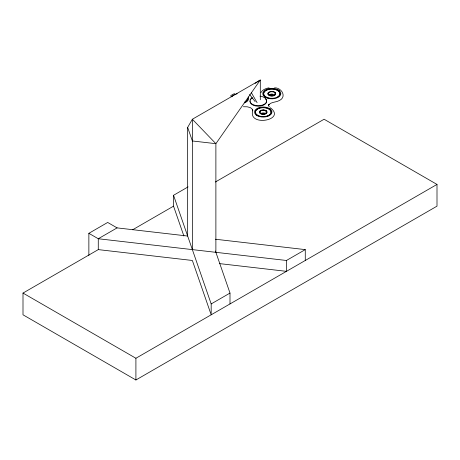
<?xml version="1.0" encoding="UTF-8"?>
<svg xmlns="http://www.w3.org/2000/svg" width="460" height="460" viewBox="0 0 460 460"><rect width="100%" height="100%" fill="white"/><g stroke="black" fill="none" stroke-linecap="round" stroke-linejoin="round"><path stroke-width="0.69" d="M88.866 255.403L88.866 233.318L107.68 222.45L117.093 227.884L187.657 236.032L187.657 127.385L192.366 119.238L260.302 80.011L260.302 99.785M260.935 92.529C262.551 89.637 265.92 88.366 269.031 87.826M230.437 96.054L232.363 94.57L234.577 93.587M255.058 83.432L260.302 80.011L215.884 143.681L215.884 252.327M117.093 227.884L98.273 238.746L88.866 233.318M183.896 236.032L173.546 206.155L173.546 195.287L188.117 186.881M215.355 182.016L324.093 119.238L437 184.425L437 206.155L135.907 379.989L23 314.801L23 293.072L98.273 249.613L192.366 260.475L211.18 314.801L211.18 303.933L173.546 195.287M132.601 229.793L173.546 206.155M211.18 303.933L230 293.072L215.418 250.97M98.273 249.613L98.273 238.746L286.453 260.475L305.273 249.613L305.273 260.475M23 293.072L135.907 358.259L437 184.425M243.363 106.726L247.204 106.783L250.481 107.669L252.552 109.509L252.396 109.215L252.724 110.889L252.776 110.544C247.549 127.155 286.913 120.319 270.313 107.726M215.458 239.24L305.273 249.613M219.449 263.603L286.453 271.342L286.453 260.475M274.568 87.826C281.416 87.463 287.023 96.646 279.605 100.412C275.96 102.499 272.038 101.631 268.933 104.552L269.157 104.351L268.577 105.018L268.703 104.702L268.709 105.921L268.657 105.576L269.324 106.858M277.8 89.694L279.352 90.729M274.499 95.272L273.941 94.904A3.231 1.869 0 0 0 269.382 95.065M264.253 96.491L265.799 97.52A9.05 5.227 0 0 0 280.669 94.651A9.05 5.227 0 0 0 268.933 88.653A9.05 5.227 0 0 0 265.799 97.52M269.008 108.267L270.497 109.256M265.828 113.735L265.293 113.378A3.111 1.794 0 0 0 260.906 113.534M255.967 114.804L257.456 115.793A8.711 5.026 0 0 0 271.768 113.034A8.711 5.026 0 0 0 260.475 107.26A8.711 5.026 0 0 0 257.456 115.793M249.596 94.472L255.162 101.643M251.401 92.77L257.094 102.683M187.657 127.385L192.366 140.967L215.884 143.681L192.366 119.238L192.366 249.613M230 293.072L230 303.933M135.907 358.259L135.907 379.989M248.187 96.951A8.711 5.026 0 0 1 244.283 102.896M231.742 96.824A8.711 5.026 0 0 1 237.17 93.771M265.564 98.975A8.36 4.824 0 0 1 260.486 106.047A8.36 4.824 0 0 1 249.97 101.39M250.251 100.136A8.36 4.824 0 0 1 251.085 98.975M251.476 98.618A8.36 4.824 0 0 1 252.413 97.974M264.902 110.32A3.732 2.156 0 0 1 266.702 113.039A3.732 2.156 0 0 1 262.171 114.316A3.732 2.156 0 0 1 259.578 111.82M259.894 111.285A3.732 2.156 0 0 1 260.44 110.82M263.005 110.095A3.732 2.156 0 0 1 263.977 110.135M270.279 114.281A7.877 4.548 0 0 1 269.129 115.264M268.651 115.546A7.877 4.548 0 0 1 265.73 116.564M260.992 116.61A7.877 4.548 0 0 1 259.716 116.317M259.112 116.127A7.877 4.548 0 0 1 257.065 115.075M255.76 113.689A7.877 4.548 0 0 1 262.758 107.709A7.877 4.548 0 0 1 270.952 113.16M247.79 98.267A7.877 4.548 0 0 1 244.271 102.338M247.79 98.486A7.877 4.548 0 0 1 245.824 101.775M274.373 92.149A3.881 2.237 0 0 1 274.919 95.157A3.881 2.237 0 0 1 269.773 95.732A3.881 2.237 0 0 1 268.329 92.828M270.572 91.701A3.881 2.237 0 0 1 272.579 91.632M264.034 95.323A8.188 4.726 0 0 1 268.542 89.493A8.188 4.726 0 0 1 278.996 91.574A8.188 4.726 0 0 1 276.316 97.767M273.711 98.423A8.188 4.726 0 0 1 264.293 95.709M270.572 94.179A3.881 2.237 0 0 1 272.579 94.11M259.992 96.14A8.366 4.83 0 0 1 266.093 102.649A8.366 4.83 0 0 1 253.937 104.989A8.366 4.83 0 0 1 252.051 97.669M278.628 90.999L277.23 90.068A8.188 4.726 0 0 0 266.432 90.039A8.188 4.726 0 0 0 264.971 96.215L266.374 97.146A8.188 4.726 0 0 0 277.167 97.175A8.188 4.726 0 0 0 278.628 90.999M275.034 92.374L274.373 91.931A3.881 2.237 0 0 0 269.255 91.919A3.881 2.237 0 0 0 268.565 94.84L269.226 95.283A3.881 2.237 0 0 0 274.344 95.3A3.881 2.237 0 0 0 275.034 92.374M274.499 92.581L273.941 92.213A3.231 1.869 0 0 0 269.681 92.201A3.231 1.869 0 0 0 269.106 94.639L269.658 95.007A3.231 1.869 0 0 0 273.918 95.019A3.231 1.869 0 0 0 274.499 92.581M269.801 109.52L268.456 108.629A7.877 4.548 0 0 0 258.066 108.594A7.877 4.548 0 0 0 256.663 114.54L258.008 115.437A7.877 4.548 0 0 0 268.398 115.466A7.877 4.548 0 0 0 269.801 109.52M266.346 110.843L265.707 110.417A3.732 2.156 0 0 0 260.786 110.406A3.732 2.156 0 0 0 260.118 113.218L260.757 113.643A3.732 2.156 0 0 0 265.679 113.66A3.732 2.156 0 0 0 266.346 110.843M265.828 111.038L265.293 110.687A3.111 1.794 0 0 0 261.194 110.676A3.111 1.794 0 0 0 260.636 113.022L261.171 113.373A3.111 1.794 0 0 0 265.27 113.384A3.111 1.794 0 0 0 265.828 111.038"/></g></svg>
